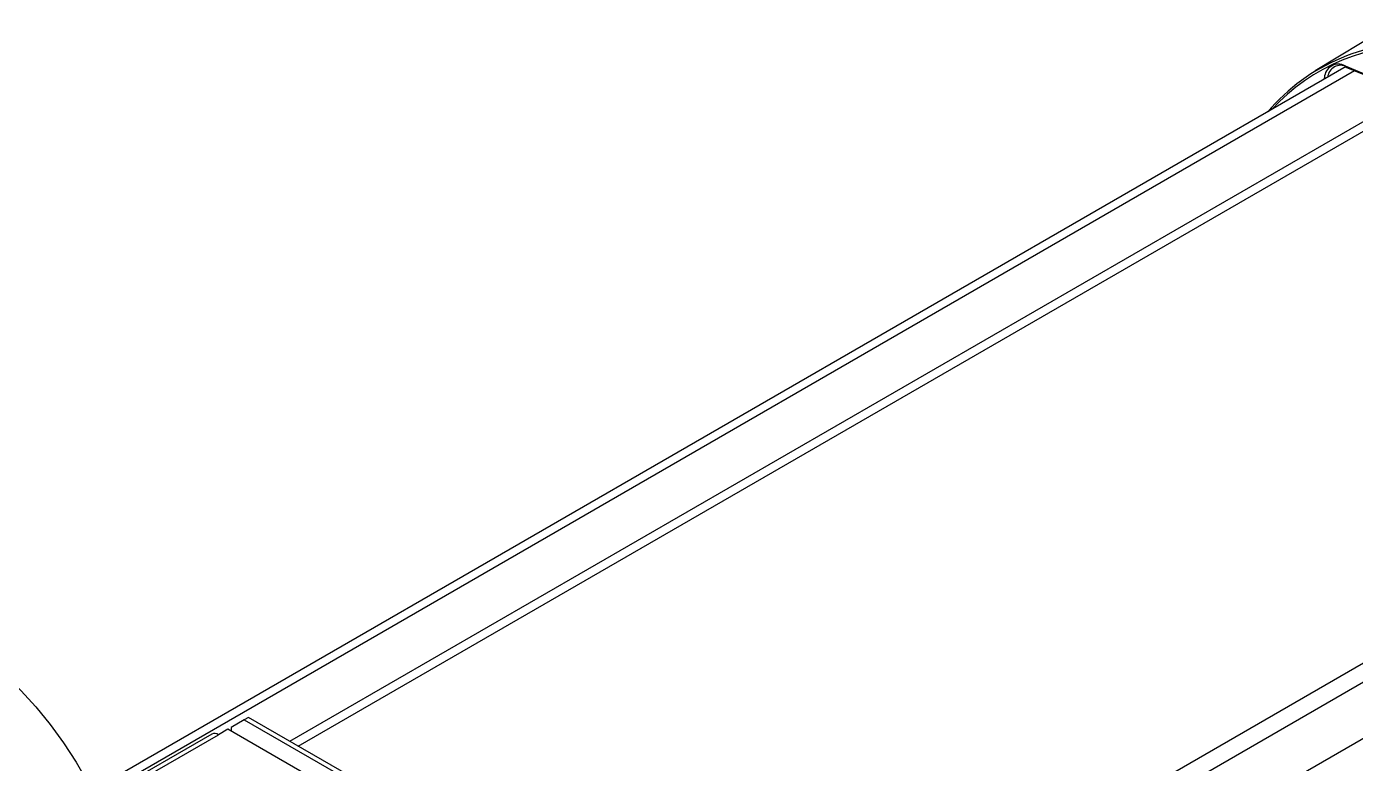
# Model space of a CAD drawing. Extents: x 7 to 135, y 1 to 99.
# Drawn here: x 20.29 to 29.22, y 19.67 to 24.63 of the extents above; entities that cross this region are included whole.
import ezdxf

# ---------------------------------------------------------------- set-up
doc = ezdxf.new("R2010")
doc.units = 0
doc.header["$MEASUREMENT"] = 0
doc.layers.add('OBJECT', color=7, linetype='CONTINUOUS')

msp = doc.modelspace()

# ---------------------------------------------------------------- linework, layer by layer
at = {"layer": 'OBJECT'}
for p, q in [((29.445, 24.6259), (28.9539, 24.3282)), ((29.1607, 24.3567), (20.7353, 19.4928)), ((20.7584, 19.447), (29.2167, 24.3299)), ((29.1535, 24.3618), (29.3348, 24.2866)), ((29.1583, 24.3541), (29.3396, 24.2788)), ((29.0141, 24.2721), (29.0154, 24.2821)), ((22.0641, 19.8233), (29.405, 24.0611)), ((22.1204, 19.7908), (29.3664, 23.9739)), ((22.6101, 16.502), (32.8256, 22.3993)), ((22.6101, 16.3738), (32.6402, 22.164)), ((22.7061, 16.0518), (32.8638, 21.9157)), ((21.7569, 19.968), (21.6685, 19.9169)), ((21.6685, 19.9169), (21.6685, 19.8924)), ((21.7852, 19.9843), (21.7569, 19.968)), ((21.7569, 19.968), (22.5613, 19.5036)), ((22.5896, 19.5199), (21.7852, 19.9843)), ((21.5387, 19.8724), (18.8375, 18.3131)), ((18.9143, 18.327), (21.5836, 19.8679)), ((21.6473, 19.9047), (21.5836, 19.8679)), ((22.5459, 19.3859), (21.6473, 19.9047))]:
    msp.add_line(p, q, dxfattribs=at)
at = {"layer": 'OBJECT', "flags": 128}
msp.add_lwpolyline([(19.8244, 20.5064), (19.9345, 20.437), (20.0437, 20.3563), (20.151, 20.2652), (20.2555, 20.1644), (20.3564, 20.0548), (20.4527, 19.9372), (20.5437, 19.8128), (20.6285, 19.6825), (20.7064, 19.5474), (20.7679, 19.4275)], dxfattribs=at)
at = {"layer": 'OBJECT'}
for centre, radius, start, end in [((29.6404, 23.1981), 1.3201, 86.08387, 139.65372), ((29.6316, 23.189), 1.3091, 86.8542, 137.76545), ((29.1086, 24.2801), 0.0932, 61.22561, 178.78544), ((29.1234, 24.2792), 0.0865, 60.9666, 175.93831), ((29.1622, 24.3619), 0.00876, 180.74792, 243.53957), ((29.0272, 24.2989), 0.0205, 234.89712, 264.36289), ((21.5573, 19.8311), 0.0453, 54.3827, 114.30664)]:
    msp.add_arc(centre, radius, start, end, dxfattribs=at)

doc.saveas('drawing.dxf')
